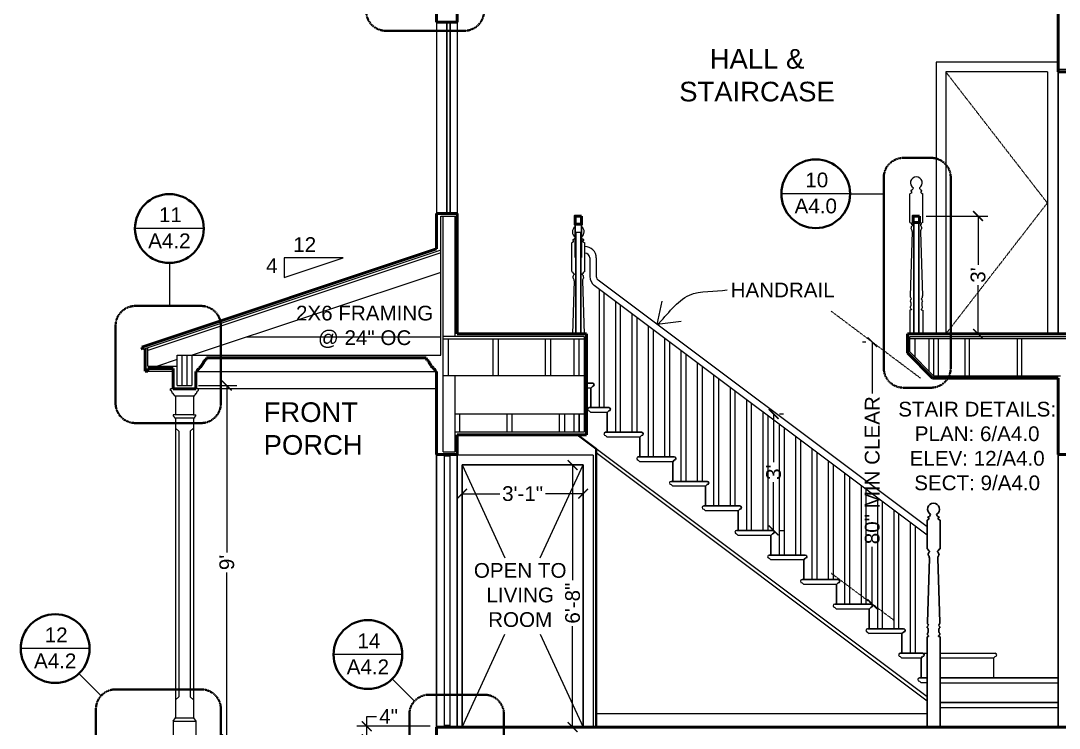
# Model space of a CAD drawing. Header units: inches. Extents: x -4969 to 16721, y 2489 to 24693.
# Drawn here: x 10257.7 to 10574.8, y 4904.8 to 5120.8 of the extents above; entities that cross this region are included whole.
import ezdxf

# ---------------------------------------------------------------- set-up
doc = ezdxf.new("R2010")
doc.units = ezdxf.units.IN
doc.header["$MEASUREMENT"] = 0
doc.linetypes.add('DASHED2', pattern=[0.375, 0.25, -0.125])
doc.layers.get('0').update_dxf_attribs({"lineweight": 5})
for name, color, linetype, lineweight in [('1', 1, 'Continuous', 9), ('2', 6, 'Continuous', 20), ('3', 3, 'Continuous', 30), ('4', 2, 'Continuous', 40), ('5', 4, 'Continuous', 50), ('A-DIMSx', 7, 'Continuous', 9), ('A-LINK', 7, 'Continuous', 40), ('A-TEXTx', 7, 'Continuous', 20)]:
    doc.layers.add(name, color=color, linetype=linetype, lineweight=lineweight)
doc.styles.get("Standard").update_dxf_attribs({"font": 'Arial.ttf'})
doc.dimstyles.get("Standard").update_dxf_attribs({"dimtxt": 3, "dimasz": 2, "dimexe": 0.03125, "dimexo": 0.0625, "dimgap": 0.03125, "dimtad": 0, "dimtoh": 1, "dimdec": 4, "dimlfac": 0.99985, "dimzin": 0, "dimdsep": 46, "dimlunit": 4, "dimtxsty": 'Standard', "dimblk": 'ARCHTICK', "dimblk1": 'ARCHTICK', "dimblk2": 'ARCHTICK', "dimcen": 0.09, "dimclrt": 256, "dimadec": 0, "dimazin": 0, "dimtfac": 1, "dimtdec": 4, "dimtofl": 0, "dimtmove": 0, "dimatfit": 3, "dimfxl": 1, "dimtolj": 1, "dimtzin": 0, "dimarcsym": 0})

# ---------------------------------------------------------------- blocks, each defined once
blk = doc.blocks.new('_ArchTick')
at = {"color": 0, "linetype": 'ByBlock', "lineweight": 0, "const_width": 0.15}
blk.add_lwpolyline([(-0.5, -0.5), (0.5, 0.5)], dxfattribs=at)
blk = doc.blocks.new('*D180')
at = {"layer": 'A-DIMSx', "color": 0, "lineweight": -2, "ltscale": 0.1, "transparency": 16777216}
for p, q in [((10311.96, 5009.43), (10323.64, 5009.43)), ((10320.01, 4901.43), (10323.64, 4901.43))]:
    blk.add_line(p, q, dxfattribs=at)
at = {"layer": 'A-DIMSx', "color": 0, "lineweight": 5, "ltscale": 0.1, "transparency": 16777216}
for p, q in [((10320.64, 5009.43), (10320.64, 4958.5)), ((10320.64, 4901.43), (10320.64, 4952.36))]:
    blk.add_line(p, q, dxfattribs=at)
at = {"layer": 'Defpoints', "color": 0, "ltscale": 0.1, "transparency": 16777216}
for p in [(10309.96, 5009.43), (10320.64, 5009.43), (10318.01, 4901.43)]:
    blk.add_point(p, dxfattribs=at)
at = {"layer": 'A-DIMSx', "color": 0, "lineweight": 5, "ltscale": 0.1, "transparency": 16777216, "xscale": 3, "yscale": 3, "zscale": 3}
for p, rotation in [((10320.64, 5009.43), 90), ((10320.64, 4901.43), 270)]:
    blk.add_blockref('_ArchTick', p, dxfattribs=dict(at, rotation=rotation))
at = {"layer": 'A-DIMSx', "ltscale": 0.1, "transparency": 16777216, "insert": (10320.64, 4955.43), "char_height": 4.5, "attachment_point": 5, "rotation": 90}
blk.add_mtext("\\A1;9'", dxfattribs=at)
blk = doc.blocks.new('*D181')
at = {"layer": 'A-DIMSx', "color": 0, "lineweight": -2, "ltscale": 0.1, "transparency": 16777216}
for p, q in [((10515.78, 5022.67), (10514.75, 5022.67)), ((10515.79, 4942.68), (10514.75, 4942.68))]:
    blk.add_line(p, q, dxfattribs=at)
at = {"layer": 'A-DIMSx', "color": 0, "lineweight": 5, "ltscale": 0.1, "transparency": 16777216}
for p, q in [((10517.75, 5022.67), (10517.75, 5007.02)), ((10517.75, 4942.68), (10517.75, 4960.15))]:
    blk.add_line(p, q, dxfattribs=at)
at = {"layer": 'Defpoints', "color": 0, "ltscale": 0.1, "transparency": 16777216}
for p in [(10517.75, 5022.67), (10517.78, 5022.67), (10517.79, 4942.68)]:
    blk.add_point(p, dxfattribs=at)
at = {"layer": 'A-DIMSx', "color": 0, "lineweight": 5, "ltscale": 0.1, "transparency": 16777216, "xscale": 3, "yscale": 3, "zscale": 3}
for p, rotation in [((10517.75, 5022.67), 90), ((10517.75, 4942.68), 270)]:
    blk.add_blockref('_ArchTick', p, dxfattribs=dict(at, rotation=rotation))
at = {"layer": 'A-DIMSx', "ltscale": 0.1, "transparency": 16777216, "insert": (10517.75, 4983.59), "char_height": 4.5, "attachment_point": 5, "rotation": 90}
blk.add_mtext('\\A1;80" MIN CLEAR', dxfattribs=at)
blk = doc.blocks.new('Newel Post 1')
for p, q in [((572.02, 3270.02), (571.57, 3269.79)), ((571.57, 3262.75), (571.57, 3269.79)), ((572.02, 3270.35), (571.96, 3270.35)), ((572.02, 3270.02), (572.02, 3270.35)), ((574.35, 3270.02), (574.35, 3270.35)), ((574.35, 3270.35), (574.41, 3270.35)), ((574.35, 3270.02), (574.8, 3269.79)), ((574.8, 3262.75), (574.8, 3269.79)), ((571.57, 3262.75), (571.85, 3262.59)), ((572.2, 3262.2), (572.2, 3262)), ((574.17, 3262.2), (574.17, 3262)), ((574.8, 3262.75), (574.52, 3262.59)), ((572.16, 3260.47), (571.65, 3244.58)), ((574.21, 3260.47), (574.72, 3244.58)), ((571.85, 3243.01), (571.85, 3242.22)), ((574.52, 3243.01), (574.52, 3242.22)), ((571.96, 3241.16), (571.57, 3241.08)), ((571.57, 3241.08), (571.57, 3235.25)), ((571.96, 3241.31), (571.96, 3241.16)), ((574.41, 3241.31), (574.41, 3241.16)), ((574.41, 3241.16), (574.8, 3241.08)), ((574.8, 3241.08), (574.8, 3235.25))]:
    blk.add_line(p, q)
for centre, radius, start, end in [((573.19, 3272.51), 1.46, 300.7684, 239.19), ((571.75, 3271.32), 0.687, 287.9525, 354.7278), ((574.62, 3271.32), 0.687, 185.2722, 252.0475), ((571.97, 3270.51), 0.157, 90.171, 270.171), ((574.41, 3270.51), 0.157, 269.829, 89.829), ((572.24, 3262.59), 0.391, 179.3857, 264.5887), ((572.83, 3261.25), 0.986, 129.7978, 181.7467), ((571.01, 3260.42), 1.16, 2.8228, 43.5169), ((574.13, 3262.59), 0.391, 275.4113, 0.6143), ((573.54, 3261.25), 0.986, 358.2533, 50.2022), ((575.36, 3260.42), 1.16, 136.4831, 177.1772), ((572.56, 3244.6), 0.908, 175.2989, 229.2469), ((572.34, 3243.33), 0.693, 123.1827, 180.8676), ((571.44, 3242.98), 0.403, 4.4772, 59.195), ((573.81, 3244.6), 0.908, 310.7531, 4.7011), ((574.03, 3243.33), 0.693, 359.1324, 56.8173), ((574.93, 3242.98), 0.403, 120.805, 175.5228), ((571.38, 3242.29), 0.472, 305.0625, 351.2653), ((572.31, 3241.88), 0.661, 177.5834, 238.3663), ((574.06, 3241.88), 0.661, 301.6337, 2.4166), ((574.99, 3242.29), 0.472, 188.7347, 234.9375)]:
    blk.add_arc(centre, radius, start, end)
blk = doc.blocks.new('*D183')
at = {"layer": 'A-DIMSx', "color": 0, "lineweight": -2, "ltscale": 0.1, "transparency": 16777216}
for p, q in [((10427.87, 4985.18), (10423.23, 4985.18)), ((10430.96, 4905.18), (10423.23, 4905.18))]:
    blk.add_line(p, q, dxfattribs=at)
at = {"layer": 'A-DIMSx', "color": 0, "lineweight": 5, "ltscale": 0.1, "transparency": 16777216}
for p, q in [((10426.23, 4985.18), (10426.23, 4949.99)), ((10426.23, 4905.18), (10426.23, 4936))]:
    blk.add_line(p, q, dxfattribs=at)
at = {"layer": 'Defpoints', "color": 0, "ltscale": 0.1, "transparency": 16777216}
for p in [(10426.23, 4985.18), (10429.87, 4985.18), (10432.96, 4905.18)]:
    blk.add_point(p, dxfattribs=at)
at = {"layer": 'A-DIMSx', "color": 0, "lineweight": 5, "ltscale": 0.1, "transparency": 16777216, "xscale": 3, "yscale": 3, "zscale": 3}
for p, rotation in [((10426.23, 4985.18), 90), ((10426.23, 4905.18), 270)]:
    blk.add_blockref('_ArchTick', p, dxfattribs=dict(at, rotation=rotation))
at = {"layer": 'A-DIMSx', "ltscale": 0.1, "transparency": 16777216, "insert": (10426.23, 4943), "char_height": 4.5, "attachment_point": 5, "rotation": 90}
blk.add_mtext('\\A1;6\'-8"', dxfattribs=at)
blk = doc.blocks.new('CROWN small azek')
at = {"layer": '2', "linetype": 'Continuous'}
for p, q in [((3478.77, 4471.7), (3478.77, 4472.27)), ((3477.23, 4469.99), (3477.47, 4469.99)), ((3477.84, 4470.49), (3477.84, 4470.75))]:
    blk.add_line(p, q, dxfattribs=at)
for points, knots in [([(3477.84, 4470.75), (3477.91, 4470.76), (3477.98, 4470.77), (3478.08, 4470.81), (3478.16, 4470.9), (3478.2, 4471), (3478.24, 4471.11), (3478.28, 4471.22), (3478.31, 4471.33), (3478.36, 4471.43), (3478.4, 4471.54), (3478.47, 4471.62), (3478.55, 4471.67), (3478.65, 4471.7), (3478.71, 4471.7), (3478.77, 4471.7)], [0.0155755, 0.0155755, 0.0155755, 0.0155755, 0.0913028, 0.1674337, 0.240804, 0.3221473, 0.4016041, 0.479934, 0.5587836, 0.63986, 0.7243935, 0.7885425, 0.8553172, 0.923465, 0.9867831, 0.9867831, 0.9867831, 0.9867831]), ([(3477.47, 4469.99), (3477.48, 4470.04), (3477.49, 4470.12), (3477.53, 4470.21), (3477.57, 4470.28), (3477.63, 4470.36), (3477.71, 4470.42), (3477.78, 4470.46), (3477.84, 4470.49)], [0.002479, 0.002479, 0.002479, 0.002479, 0.1892867, 0.3469333, 0.4813355, 0.6000559, 0.7825047, 0.9879342, 0.9879342, 0.9879342, 0.9879342])]:
    blk.add_open_spline(points, degree=3, knots=knots, dxfattribs=at)
blk = doc.blocks.new('Column 01')
at = {"layer": '1', "ltscale": 0.25}
for p, q in [((4502.26, 4335.99), (4493.68, 4335.99)), ((4500.72, 4333.71), (4495.22, 4333.71)), ((4500.72, 4327.99), (4495.22, 4327.99)), ((4500.72, 4326.99), (4495.22, 4326.99)), ((4496.22, 4322.99), (4496.22, 4241.96)), ((4499.72, 4322.99), (4499.72, 4241.96)), ((4496.22, 4241.96), (4495.22, 4240.96)), ((4499.72, 4241.96), (4500.72, 4240.96)), ((4494.47, 4234.46), (4501.47, 4234.46)), ((4495.22, 4235.46), (4500.72, 4235.46))]:
    blk.add_line(p, q, dxfattribs=at)
at = {"layer": '1', "lineweight": 5, "ltscale": 0.25}
for p, q in [((4496.22, 4322.99), (4495.22, 4323.99)), ((4500.72, 4323.99), (4499.72, 4322.99))]:
    blk.add_line(p, q, dxfattribs=at)
at = {"layer": '2'}
for p, q in [((4495.22, 4333.71), (4495.22, 4327.99)), ((4500.72, 4333.71), (4500.72, 4327.99)), ((4495.22, 4326.99), (4495.22, 4235.46)), ((4500.72, 4326.99), (4500.72, 4235.46)), ((4494.47, 4234.46), (4495.22, 4235.46)), ((4494.47, 4234.46), (4494.47, 4228.96)), ((4500.72, 4235.46), (4501.47, 4234.46)), ((4501.47, 4234.46), (4501.47, 4228.96))]:
    blk.add_line(p, q, dxfattribs=at)
at = {"layer": '2', "ltscale": 0.25}
for p, q in [((4495.22, 4327.99), (4494.47, 4327.99)), ((4494.97, 4326.99), (4495.22, 4326.99)), ((4500.72, 4327.99), (4501.47, 4327.99)), ((4500.97, 4326.99), (4500.72, 4326.99))]:
    blk.add_line(p, q, dxfattribs=at)
for centre, start, end in [((4495.08, 4327.98), 179.1702, 233.9599), ((4494.36, 4327), 359.1702, 53.9599), ((4501.58, 4327), 126.0401, 180.8298), ((4500.86, 4327.98), 306.0401, 0.8298)]:
    blk.add_arc(centre, 0.607, start, end, dxfattribs=at)
at = {"layer": '3', "ltscale": 0.25, "xscale": -1}
blk.add_blockref('CROWN small azek', (7972.45, -136.28), dxfattribs=at)
at = {"layer": '3', "ltscale": 0.25}
blk.add_blockref('CROWN small azek', (1023.49, -136.28), dxfattribs=at)
blk = doc.blocks.new('*D248')
at = {"layer": 'A-DIMSx', "color": 0, "lineweight": -2, "ltscale": 0.1, "transparency": 16777216}
for p, q in [((10534.21, 5061.18), (10553.05, 5061.18)), ((10533.96, 5025.18), (10553.05, 5025.18))]:
    blk.add_line(p, q, dxfattribs=at)
at = {"layer": 'A-DIMSx', "color": 0, "lineweight": 5, "ltscale": 0.1, "transparency": 16777216}
for p, q in [((10550.05, 5061.18), (10550.05, 5046.25)), ((10550.05, 5025.18), (10550.05, 5040.12))]:
    blk.add_line(p, q, dxfattribs=at)
at = {"layer": 'Defpoints', "color": 0, "ltscale": 0.1, "transparency": 16777216}
for p in [(10532.21, 5061.18), (10531.96, 5025.18), (10550.05, 5025.18)]:
    blk.add_point(p, dxfattribs=at)
at = {"layer": 'A-DIMSx', "color": 0, "lineweight": 5, "ltscale": 0.1, "transparency": 16777216, "xscale": 3, "yscale": 3, "zscale": 3}
for p, rotation in [((10550.05, 5061.18), 90), ((10550.05, 5025.18), 270)]:
    blk.add_blockref('_ArchTick', p, dxfattribs=dict(at, rotation=rotation))
at = {"layer": 'A-DIMSx', "ltscale": 0.1, "transparency": 16777216, "insert": (10550.05, 5043.18), "char_height": 4.5, "attachment_point": 5, "rotation": 90}
blk.add_mtext("\\A1;3'", dxfattribs=at)
blk = doc.blocks.new('*D251')
at = {"layer": 'A-DIMSx', "color": 0, "lineweight": 5, "ltscale": 0.1, "transparency": 16777216}
for p, q in [((10487.62, 5000.75), (10487.62, 4986.04)), ((10487.62, 4965.18), (10487.62, 4979.9))]:
    blk.add_line(p, q, dxfattribs=at)
at = {"layer": 'A-DIMSx', "color": 0, "lineweight": -2, "ltscale": 0.1, "transparency": 16777216}
for p, q in [((10489.42, 5000.75), (10490.62, 5000.75)), ((10489.29, 4965.18), (10490.62, 4965.18))]:
    blk.add_line(p, q, dxfattribs=at)
at = {"layer": 'Defpoints', "color": 0, "ltscale": 0.1, "transparency": 16777216}
for p in [(10487.42, 5000.75), (10487.62, 5000.75), (10487.29, 4965.18)]:
    blk.add_point(p, dxfattribs=at)
at = {"layer": 'A-DIMSx', "color": 0, "lineweight": 5, "ltscale": 0.1, "transparency": 16777216, "xscale": 3, "yscale": 3, "zscale": 3}
for p, rotation in [((10487.62, 5000.75), 90), ((10487.62, 4965.18), 270)]:
    blk.add_blockref('_ArchTick', p, dxfattribs=dict(at, rotation=rotation))
at = {"layer": 'A-DIMSx', "ltscale": 0.1, "transparency": 16777216, "insert": (10487.62, 4982.97), "char_height": 4.5, "attachment_point": 5, "rotation": 90}
blk.add_mtext("\\A1;3'", dxfattribs=at)
blk = doc.blocks.new('*D252')
at = {"layer": 'A-DIMSx', "color": 0, "lineweight": 5, "ltscale": 0.1, "transparency": 16777216}
for p, q in [((10363.38, 4905.43), (10363.38, 4908.43)), ((10363.38, 4908.43), (10366.38, 4908.43)), ((10363.38, 4901.43), (10363.38, 4905.43))]:
    blk.add_line(p, q, dxfattribs=at)
at = {"layer": 'A-DIMSx', "color": 0, "lineweight": -2, "ltscale": 0.1, "transparency": 16777216}
for p, q in [((10382.71, 4905.43), (10360.38, 4905.43)), ((10382.46, 4901.43), (10360.38, 4901.43))]:
    blk.add_line(p, q, dxfattribs=at)
at = {"layer": 'Defpoints', "color": 0, "ltscale": 0.1, "transparency": 16777216}
for p in [(10384.71, 4905.43), (10363.38, 4901.43), (10384.46, 4901.43)]:
    blk.add_point(p, dxfattribs=at)
at = {"layer": 'A-DIMSx', "color": 0, "lineweight": 5, "ltscale": 0.1, "transparency": 16777216, "xscale": 3, "yscale": 3, "zscale": 3}
for p, rotation in [((10363.38, 4905.43), 90), ((10363.38, 4901.43), 270)]:
    blk.add_blockref('_ArchTick', p, dxfattribs=dict(at, rotation=rotation))
at = {"layer": 'A-DIMSx', "ltscale": 0.1, "transparency": 16777216, "insert": (10370.06, 4908.43), "char_height": 4.5, "attachment_point": 5}
blk.add_mtext('\\A1;4"', dxfattribs=at)
blk = doc.blocks.new('*D353')
at = {"layer": 'A-DIMSx', "color": 0, "lineweight": -2, "ltscale": 0.1, "transparency": 16777216}
for p, q in [((10392.46, 4983.18), (10392.46, 4973.42)), ((10429.46, 4983.18), (10429.46, 4973.42))]:
    blk.add_line(p, q, dxfattribs=at)
at = {"layer": 'A-DIMSx', "color": 0, "lineweight": 5, "ltscale": 0.1, "transparency": 16777216}
for p, q in [((10392.46, 4976.42), (10403.98, 4976.42)), ((10429.46, 4976.42), (10417.94, 4976.42))]:
    blk.add_line(p, q, dxfattribs=at)
at = {"layer": 'Defpoints', "color": 0, "ltscale": 0.1, "transparency": 16777216}
for p in [(10392.46, 4985.18), (10429.46, 4985.18), (10429.46, 4976.42)]:
    blk.add_point(p, dxfattribs=at)
at = {"layer": 'A-DIMSx', "color": 0, "lineweight": 5, "ltscale": 0.1, "transparency": 16777216, "xscale": 3, "yscale": 3, "zscale": 3, "rotation": 180}
blk.add_blockref('_ArchTick', (10392.46, 4976.42), dxfattribs=at)
at = {"layer": 'A-DIMSx', "color": 0, "lineweight": 5, "ltscale": 0.1, "transparency": 16777216, "xscale": 3, "yscale": 3, "zscale": 3}
blk.add_blockref('_ArchTick', (10429.46, 4976.42), dxfattribs=at)
at = {"layer": 'A-DIMSx', "ltscale": 0.1, "transparency": 16777216, "insert": (10410.96, 4976.42), "char_height": 4.5, "attachment_point": 5}
blk.add_mtext('\\A1;3\'-1"', dxfattribs=at)
blk = doc.blocks.new('Detail Callout')
at = {"layer": '2', "color": 152, "ltscale": 0.1}
blk.add_line((240.24, 5822.29), (219.24, 5822.29), dxfattribs=at)
at = {"layer": 'A-LINK', "color": 152, "ltscale": 0.1}
blk.add_circle((229.74, 5822.29), 10.5, dxfattribs=at)

msp = doc.modelspace()

# ---------------------------------------------------------------- linework, layer by layer
at = {"layer": '1'}
for p, q in [((10574.2133161, 5108.1843083), (10537.2133161, 5108.1843083)), ((10537.2133161, 5108.1843083), (10537.2133161, 5025.1843083)), ((10579.4633161, 5105.9343083), (10574.4633161, 5105.9343083)), ((10529.7753986, 5068.2735818), (10529.2139732, 5067.9855925)), ((10529.2139732, 5059.2642703), (10529.2139732, 5067.9855925)), ((10529.7753986, 5068.6839767), (10529.701778, 5068.6839767)), ((10529.7753986, 5068.2735818), (10529.7753986, 5068.6839767)), ((10532.6525479, 5068.2735818), (10532.6525479, 5068.6839767)), ((10532.6525479, 5068.6839767), (10532.7261684, 5068.6839767)), ((10532.6525479, 5068.2735818), (10533.2139732, 5067.9855925)), ((10533.2139732, 5059.2642703), (10533.2139732, 5067.9855925)), ((10385.9633337, 5061.1843083), (10390.2133337, 5061.1843083)), ((10385.9633337, 5018.6843083), (10385.9633337, 5061.1843083)), ((10386.7133337, 4989.1843083), (10386.7133337, 5061.1843083)), ((10390.2133337, 5061.1843083), (10390.2133337, 5024.4343083)), ((10529.2139732, 5059.2642703), (10529.5554366, 5059.0691483)), ((10529.994461, 5058.5813434), (10529.994461, 5058.337441)), ((10529.9484363, 5056.4435597), (10529.3115342, 5036.7520751)), ((10532.4795101, 5056.4435597), (10533.1164123, 5036.7520751)), ((10385.9633337, 5050.7722568), (10294.9505027, 5020.4348981)), ((10385.9633337, 5049.981688), (10296.4633328, 5020.1486018)), ((10385.9633337, 5043.9774511), (10310.0839054, 5018.6843083)), ((10529.5554366, 5034.8008556), (10529.5554366, 5033.8252459)), ((10532.8725098, 5034.8008556), (10532.8725098, 5033.8252459)), ((10529.7017781, 5032.5081727), (10529.2139732, 5032.4106117)), ((10529.2139732, 5032.4106117), (10529.2139732, 5025.1843083)), ((10529.7017781, 5032.7032946), (10529.7017781, 5032.5081727)), ((10532.7261684, 5032.7032946), (10532.7261684, 5032.5081727)), ((10532.7261684, 5032.5081727), (10533.2139732, 5032.4106117)), ((10533.2139732, 5032.4106117), (10533.2139732, 5025.1843083)), ((10385.9633337, 5024.1843083), (10326.5839054, 5024.1843083)), ((10429.7133337, 5024.4343083), (10386.7133337, 5024.4343083)), ((10386.7133337, 5023.6843083), (10429.7133337, 5023.6843083)), ((10388.2133337, 5023.6843083), (10388.2133337, 5012.4343083)), ((10401.9633337, 5012.4343083), (10401.9633337, 5023.6843083)), ((10403.4633337, 5023.6843083), (10403.4633337, 5012.4343083)), ((10417.9633337, 5012.4343083), (10417.9633337, 5023.6843083)), ((10419.4633337, 5023.6843083), (10419.4633337, 5012.4343083)), ((10426.7133337, 5012.4343083), (10426.7133337, 5023.6843083)), ((10428.2133337, 5012.4343083), (10428.2133337, 5023.6843083)), ((10529.2139732, 5024.4343083), (10863.2133161, 5024.4343083)), ((10529.2139732, 5019.7004174), (10529.2139732, 5024.4343083)), ((10863.2133331, 5023.6843083), (10529.2139732, 5023.6843083)), ((10530.7139732, 5023.6843083), (10530.7139732, 5018.2004174)), ((10534.9800823, 5023.6843083), (10534.9800823, 5013.9343083)), ((10536.4800823, 5023.6843083), (10536.4800823, 5012.4343083)), ((10537.9800823, 5012.4343083), (10537.9800823, 5023.6843083)), ((10545.9633161, 5023.6843083), (10545.9633161, 5012.4343083)), ((10547.4633161, 5012.4343083), (10547.4633161, 5023.6843083)), ((10561.9633161, 5023.6843083), (10561.9633161, 5012.4343083)), ((10563.4633161, 5012.4343083), (10563.4633161, 5023.6843083)), ((10296.4633336, 5015.350975), (10296.4633328, 5020.9391706)), ((10305.4633337, 5017.350975), (10299.4633337, 5015.350975)), ((10305.4633337, 5009.4343083), (10305.4633337, 5018.6843083)), ((10305.4633337, 5018.6843083), (10385.9633337, 5018.6843083)), ((10306.9633337, 5009.4343083), (10306.9633337, 5018.6843083)), ((10308.4633337, 5018.6843083), (10308.4633337, 5009.4343083)), ((10309.9633337, 5018.6843083), (10309.9633337, 5009.4343083)), ((10536.4800823, 5012.4343083), (10529.2139732, 5019.7004174)), ((10296.4633336, 5015.350975), (10305.4633337, 5015.350975)), ((10296.4633328, 5013.850975), (10304.2133343, 5013.850975)), ((10429.7133337, 5012.4343083), (10386.7133337, 5012.4343083)), ((10390.2133337, 5012.4343083), (10390.2133337, 4989.1843083)), ((10536.4800823, 5012.4343083), (10575.2133161, 5012.4343083)), ((10305.4633337, 5009.4343083), (10309.9633337, 5009.4343083)), ((10384.7133337, 5008.4652974), (10312.0035434, 5008.4652974)), ((10431.7939029, 5008.6843083), (10430.4633337, 5008.6843083)), ((10431.2939029, 5001.6843083), (10431.7939029, 5001.1843083)), ((10429.7133337, 5000.6843083), (10390.2133337, 5000.6843083)), ((10391.7133337, 5000.6843083), (10391.7133337, 4995.1843083)), ((10406.2133337, 4995.1843083), (10406.2133337, 5000.6843083)), ((10407.7133337, 5000.6843083), (10407.7133337, 4995.1843083)), ((10422.2133337, 4995.1843083), (10422.2133337, 5000.6843083)), ((10423.7133337, 5000.6843083), (10423.7133337, 4995.1843083)), ((10426.7133337, 4995.1843083), (10426.7133337, 5000.6843083)), ((10428.2133337, 4995.1843083), (10428.2133337, 5000.6843083)), ((10428.2133337, 5000.6843083), (10428.2133337, 4995.1843083)), ((10436.7939029, 5001.1843083), (10431.7939029, 5001.1843083)), ((10429.7133337, 4995.1843083), (10390.2133337, 4995.1843083)), ((10436.2939029, 4994.1843083), (10436.7939029, 4993.6843083)), ((10446.7939029, 4993.6843083), (10436.7939029, 4993.6843083)), ((10386.7133337, 4989.1843083), (10390.2133337, 4989.1843083)), ((10534.4633337, 4914.3697352), (10433.4633337, 4990.1197352)), ((10534.4633337, 4913.1197352), (10433.4633337, 4988.8697352)), ((10387.0883337, 4905.6843083), (10387.0883337, 4987.9343083)), ((10387.0883337, 4987.9343083), (10388.8383337, 4987.9343083)), ((10388.8383337, 4905.6843083), (10388.8383337, 4987.9343083)), ((10432.4633337, 4988.1843083), (10390.9633337, 4988.1843083)), ((10432.4633337, 4988.1843083), (10432.4633337, 4905.1843083)), ((10446.2939029, 4986.6843083), (10446.7939029, 4986.1843083)), ((10456.7939029, 4986.1843083), (10446.7939029, 4986.1843083)), ((10456.2939029, 4979.1843083), (10456.7939029, 4978.6843083)), ((10466.7939029, 4978.6843083), (10456.7939029, 4978.6843083)), ((10466.2939029, 4971.6843083), (10466.7939029, 4971.1843083)), ((10476.7939029, 4971.1843083), (10466.7939029, 4971.1843083)), ((10476.2939029, 4964.1843083), (10476.7939029, 4963.6843083)), ((10486.7939029, 4963.6843083), (10476.7939029, 4963.6843083)), ((10486.2939029, 4956.6843083), (10486.7939029, 4956.1843083)), ((10496.7939029, 4956.1843083), (10486.7939029, 4956.1843083)), ((10496.2939029, 4949.1843083), (10496.7939029, 4948.6843083)), ((10506.7939029, 4948.6843083), (10496.7939029, 4948.6843083)), ((10506.2939029, 4941.6843083), (10506.7939029, 4941.1843083)), ((10516.7939029, 4941.1843083), (10506.7939029, 4941.1843083)), ((10516.2939029, 4934.1843083), (10516.7939029, 4933.6843083)), ((10526.7939029, 4933.6843083), (10516.7939029, 4933.6843083)), ((10526.2939029, 4926.6843083), (10526.7939029, 4926.1843083)), ((10532.6327469, 4926.1843083), (10526.7939029, 4926.1843083)), ((10532.1327469, 4919.1843083), (10532.6327469, 4918.6843083)), ((10534.4633337, 4918.6843083), (10532.6327469, 4918.6843083)), ((10538.4633337, 4911.1843083), (10574.4633337, 4911.1843083)), ((10534.4633337, 4909.1843083), (10433.4633337, 4909.1843083)), ((10388.8383337, 4905.6843083), (10387.0883337, 4905.6843083))]:
    msp.add_line(p, q, dxfattribs=at)
at = {"layer": '1', "linetype": 'DASHED2', "ltscale": 0.25}
for p, q in [((10571.2133161, 5065.1843083), (10540.2133161, 5105.1843083)), ((10540.2133161, 5025.1843083), (10571.2133161, 5065.1843083))]:
    msp.add_line(p, q, dxfattribs=at)
at = {"layer": '1', "ltscale": 0.25}
for p, q in [((10429.7133337, 5024.4343083), (10429.7133337, 4995.1843083)), ((10311.5848528, 5013.7632422), (10384.3418158, 5013.7632422)), ((10392.4633337, 4985.1843083), (10405.5776148, 4956.8291059)), ((10416.3490526, 4956.8291059), (10429.4633337, 4985.1843083)), ((10392.4633337, 4905.1843083), (10405.5776148, 4933.5395107)), ((10416.3490526, 4933.5395107), (10429.4633337, 4905.1843083)), ((10554.7584244, 4926.1843083), (10538.4633337, 4926.1843083)), ((10538.4633337, 4918.6843083), (10574.4633337, 4918.6843083))]:
    msp.add_line(p, q, dxfattribs=at)
at = {"layer": '1'}
for centre, radius, start, end in [((10531.2133775, 5071.3610838), 1.8106979, 300.809950862, 239.231638522), ((10529.7023602, 5068.8790987), 0.1951228, 90.170951926, 270.170951926), ((10529.4393544, 5069.8841595), 0.8513913, 287.952544525, 354.727838967), ((10532.9885921, 5069.8841595), 0.8513913, 185.272161033, 252.047455475), ((10532.7255862, 5068.8790987), 0.1951228, 269.829048075, 89.829048074), ((10530.7762302, 5057.3990595), 1.2213611, 129.797808599, 181.746699462), ((10530.0401769, 5059.0639511), 0.4847681, 179.385717505, 264.588707448), ((10532.3877696, 5059.0639511), 0.4847681, 275.411292552, 0.614282495), ((10531.6517162, 5057.3990595), 1.2213611, 358.253300538, 50.202191401), ((10528.5138569, 5056.372825), 1.4363222, 2.82279233, 43.516897305), ((10533.9140895, 5056.372825), 1.4363222, 136.483102695, 177.17720767), ((10530.4359389, 5036.7747505), 1.1246334, 175.298947408, 229.246943826), ((10531.9920075, 5036.7747505), 1.1246334, 310.753056174, 4.701052592), ((10530.1312524, 5033.4004752), 0.8188461, 177.58339908, 238.366270888), ((10530.1717744, 5035.2041032), 0.8587383, 123.182680969, 180.867647916), ((10528.9768599, 5033.9141392), 0.5853658, 305.062475353, 351.26530315), ((10529.0571951, 5034.7618424), 0.4997666, 4.477226703, 59.194991262), ((10532.2561721, 5035.2041032), 0.8587383, 359.132352084, 56.817319031), ((10532.2966941, 5033.4004752), 0.8188461, 301.633729112, 2.41660092), ((10533.3707513, 5034.7618424), 0.4997666, 120.805008738, 175.522773297), ((10533.4510866, 5033.9141392), 0.5853658, 188.73469685, 234.937524647), ((10431.2939029, 5002.1843083), 0.5, 90, 270), ((10436.2939029, 4994.6843083), 0.5, 90, 270), ((10446.2939029, 4987.1843083), 0.5, 90, 270), ((10456.2939029, 4979.6843083), 0.5, 90, 270), ((10466.2939029, 4972.1843083), 0.5, 90, 270), ((10476.2939029, 4964.6843083), 0.5, 90, 270), ((10486.2939029, 4957.1843083), 0.5, 90, 270), ((10496.2939029, 4949.6843083), 0.5, 90, 270), ((10506.2939029, 4942.1843083), 0.5, 90, 270), ((10516.2939029, 4934.6843083), 0.5, 90, 270), ((10526.2939029, 4927.1843083), 0.5, 90, 270), ((10532.1327469, 4919.6843083), 0.5, 90, 270)]:
    msp.add_arc(centre, radius, start, end, dxfattribs=at)
at = {"layer": '2'}
for p, q in [((10384.7133337, 5120.4343083), (10384.7133337, 5061.9343083)), ((10390.9633337, 5120.4343083), (10390.9633337, 5061.9343083)), ((10571.2133161, 5105.1843083), (10540.2133161, 5105.1843083)), ((10540.2133161, 5105.1843083), (10540.2133161, 5025.1843083)), ((10571.2133161, 5105.1843083), (10571.2133161, 5025.1843083)), ((10532.4334854, 5058.5813434), (10532.4334854, 5058.337441)), ((10533.2139732, 5059.2642703), (10532.8725098, 5059.0691483)), ((10428.7133337, 5056.1343083), (10427.2133337, 5056.1343083)), ((10426.524759, 5053.2735818), (10425.9633337, 5052.9855925)), ((10425.9633337, 5044.2642703), (10425.9633337, 5052.9855925)), ((10426.524759, 5053.6839767), (10426.4511385, 5053.6839767)), ((10426.524759, 5053.2735818), (10426.524759, 5053.6839767)), ((10429.4019083, 5053.2735818), (10429.4019083, 5053.6839767)), ((10429.4019083, 5053.6839767), (10429.4755289, 5053.6839767)), ((10429.4019083, 5053.2735818), (10429.9633337, 5052.9855925)), ((10429.9633337, 5044.2642703), (10429.9633337, 5052.9855925)), ((10426.9633337, 5048.501647), (10427.2133337, 5048.501647)), ((10428.7133337, 5048.501647), (10428.9633337, 5048.501647)), ((10425.9633337, 5044.2642703), (10426.3047971, 5044.0691483)), ((10429.9633337, 5044.2642703), (10429.6218703, 5044.0691483)), ((10426.6977968, 5041.4435597), (10426.1719069, 5025.1843083)), ((10429.2288705, 5041.4435597), (10429.7547604, 5025.1843083)), ((10534.4633337, 4963.7651084), (10432.7953767, 5040.0160761)), ((10534.4633337, 4966.2651084), (10434.0190675, 5041.598308)), ((10533.1327469, 4927.6843083), (10534.4633337, 4927.6843083))]:
    msp.add_line(p, q, dxfattribs=at)
at = {"layer": '2', "color": 152, "ltscale": 0.1}
for p, q in [((10510.9835425, 5067.9872158), (10521.2496942, 5067.9872158)), ((10303.0845391, 5046.8780598), (10303.0845391, 5033.7319627)), ((10282.2222784, 4914.7059629), (10275.4238513, 4921.50439)), ((10377.9325663, 4913.0845159), (10371.1341392, 4919.882943))]:
    msp.add_line(p, q, dxfattribs=at)
at = {"layer": '2', "ltscale": 0.25}
for p, q in [((10431.4633337, 5048.3810873), (10431.4633337, 5042.7637956)), ((10433.4633337, 5048.3810873), (10433.4633337, 5042.7637956)), ((10434.4044004, 5002.6843083), (10434.4044004, 5038.8093083)), ((10435.9044004, 5002.6843083), (10435.9044004, 5037.6843083)), ((10439.4044004, 4995.1843083), (10439.4044004, 5035.0593083)), ((10440.9044004, 4995.1843083), (10440.9044004, 5033.9343083)), ((10444.4044004, 4995.1843083), (10444.4044004, 5031.3093083)), ((10445.9044004, 4995.1843083), (10445.9044004, 5030.1843083)), ((10449.4044004, 4987.6843083), (10449.4044004, 5027.5593083)), ((10450.9044004, 4987.6843083), (10450.9044004, 5026.4343083)), ((10454.4044004, 4987.6843083), (10454.4044004, 5023.8093083)), ((10455.9044004, 4987.6843083), (10455.9044004, 5022.6843083)), ((10459.4044004, 4980.1843083), (10459.4044004, 5020.0593083)), ((10460.9044004, 4980.1843083), (10460.9044004, 5018.9343083)), ((10464.4044004, 4980.1843083), (10464.4044004, 5016.3093083)), ((10465.9044004, 4980.1843083), (10465.9044004, 5015.1843083)), ((10469.4044004, 4972.6843083), (10469.4044004, 5012.5593083)), ((10470.9044004, 4972.6843083), (10470.9044004, 5011.4343083)), ((10474.4044004, 4972.6843083), (10474.4044004, 5008.8093083)), ((10475.9044004, 4972.6843083), (10475.9044004, 5007.6843083)), ((10479.4044004, 4965.1843083), (10479.4044004, 5005.0593083)), ((10480.9044004, 4965.1843083), (10480.9044004, 5003.9343083)), ((10484.4044004, 4965.1843083), (10484.4044004, 5001.3093083)), ((10485.9044004, 4965.1843083), (10485.9044004, 5000.1843083)), ((10489.4044004, 4957.6843083), (10489.4044004, 4997.5593083)), ((10490.9044004, 4957.6843083), (10490.9044004, 4996.4343083)), ((10494.4044004, 4957.6843083), (10494.4044004, 4993.8093083)), ((10495.9044004, 4957.6843083), (10495.9044004, 4992.6843083)), ((10499.4044004, 4950.1843083), (10499.4044004, 4990.0593083)), ((10500.9044004, 4950.1843083), (10500.9044004, 4988.9343083)), ((10504.4044004, 4950.1843083), (10504.4044004, 4986.3093083)), ((10505.9044004, 4950.1843083), (10505.9044004, 4985.1843083)), ((10509.4044004, 4942.6843083), (10509.4044004, 4982.5593083)), ((10510.9044004, 4942.6843083), (10510.9044004, 4981.4343083)), ((10514.4044004, 4942.6843083), (10514.4044004, 4978.8093083)), ((10515.9044004, 4942.6843083), (10515.9044004, 4977.6843083)), ((10519.4044004, 4935.1843083), (10519.4044004, 4975.0593083)), ((10520.9044004, 4935.1843083), (10520.9044004, 4973.9343083)), ((10524.4044004, 4935.1843083), (10524.4044004, 4971.3093083)), ((10525.9044004, 4935.1843083), (10525.9044004, 4970.1843083)), ((10529.4044004, 4927.6843083), (10529.4044004, 4967.5593083)), ((10530.9044004, 4927.6843083), (10530.9044004, 4966.4343083)), ((10538.4633337, 4927.6843083), (10555.2584244, 4927.6843083)), ((10555.2584244, 4926.6843083), (10554.7584244, 4926.1843083)), ((10554.7584244, 4926.1843083), (10554.7584244, 4920.1843083))]:
    msp.add_line(p, q, dxfattribs=at)
at = {"layer": '2'}
for centre, radius, start, end in [((10427.9627379, 5056.3610838), 1.8106979, 123.500497935, 239.231638522), ((10427.9627379, 5056.3610838), 1.8106979, 300.809950862, 56.454279206), ((10426.4517207, 5053.8790987), 0.1951228, 90.170951925, 270.170951926), ((10426.1887148, 5054.8841595), 0.8513913, 287.952544525, 354.727838967), ((10429.7379525, 5054.8841595), 0.8513913, 185.272161033, 252.047455475), ((10429.4749467, 5053.8790987), 0.1951228, 269.829048074, 89.829048074), ((10427.5255907, 5042.3990595), 1.2213611, 129.797808599, 181.746699462), ((10426.7895373, 5044.0639511), 0.4847681, 179.385717505, 264.588707448), ((10429.13713, 5044.0639511), 0.4847681, 275.411292552, 0.614282495), ((10428.4010767, 5042.3990595), 1.2213611, 358.253300538, 50.202191401), ((10425.2632174, 5041.372825), 1.4363222, 2.82279233, 43.516897305), ((10430.66345, 5041.372825), 1.4363222, 136.483102695, 177.17720767)]:
    msp.add_arc(centre, radius, start, end, dxfattribs=at)
at = {"layer": '2', "ltscale": 0.25}
for centre, radius, start, end in [((10429.9633337, 5048.3810873), 3.5, 0, 90), ((10429.9633337, 5048.3810873), 1.5, 0, 90), ((10434.9633337, 5042.7637956), 3.5, 180, 234.533724448), ((10434.9633337, 5042.7637956), 1.5, 180, 235.274242014), ((10555.2584244, 4927.1843083), 0.5, 270, 90)]:
    msp.add_arc(centre, radius, start, end, dxfattribs=at)
at = {"layer": '3'}
for p, q in [((10387.8383337, 5061.9343083), (10387.8383337, 5120.4343083)), ((10388.8383337, 5061.9343083), (10388.8383337, 5120.4343083)), ((10530.4633161, 5025.1843083), (10530.4633161, 5059.1843083)), ((10531.9633161, 5025.1843083), (10531.9633161, 5059.1843083)), ((10427.2133337, 5056.1343083), (10427.2133337, 5025.1843083)), ((10428.7133337, 5056.1343083), (10428.7133337, 5025.1843083)), ((10426.7438215, 5043.5813434), (10426.7438215, 5043.337441)), ((10429.1828459, 5043.5813434), (10429.1828459, 5043.337441)), ((10432.2939029, 5009.1843083), (10431.7939029, 5008.6843083)), ((10437.2939029, 5001.6843083), (10436.7939029, 5001.1843083)), ((10436.7939029, 5001.1843083), (10436.7939029, 4995.1843083)), ((10447.2939029, 4995.1843083), (10436.2939029, 4995.1843083)), ((10447.2939029, 4994.1843083), (10446.7939029, 4993.6843083)), ((10446.7939029, 4993.6843083), (10446.7939029, 4987.6843083)), ((10384.7133337, 4988.4343083), (10384.7133337, 4905.1843083)), ((10390.9633337, 4988.4343083), (10390.9633337, 4905.1843083)), ((10457.2939029, 4987.6843083), (10446.2939029, 4987.6843083)), ((10457.2939029, 4986.6843083), (10456.7939029, 4986.1843083)), ((10456.7939029, 4986.1843083), (10456.7939029, 4980.1843083)), ((10574.4633337, 4905.1843083), (10574.4633337, 4988.4343083)), ((10429.4633337, 4985.1843083), (10392.4633337, 4985.1843083)), ((10392.4633337, 4985.1843083), (10392.4633337, 4905.1843083)), ((10429.4633337, 4985.1843083), (10429.4633337, 4905.1843083)), ((10467.2939029, 4980.1843083), (10456.2939029, 4980.1843083)), ((10467.2939029, 4979.1843083), (10466.7939029, 4978.6843083)), ((10466.7939029, 4978.6843083), (10466.7939029, 4972.6843083)), ((10477.2939029, 4972.6843083), (10466.2939029, 4972.6843083)), ((10477.2939029, 4971.6843083), (10476.7939029, 4971.1843083)), ((10476.7939029, 4971.1843083), (10476.7939029, 4965.1843083)), ((10487.2939029, 4965.1843083), (10476.2939029, 4965.1843083)), ((10487.2939029, 4964.1843083), (10486.7939029, 4963.6843083)), ((10486.7939029, 4963.6843083), (10486.7939029, 4957.6843083)), ((10497.2939029, 4957.6843083), (10486.2939029, 4957.6843083)), ((10497.2939029, 4956.6843083), (10496.7939029, 4956.1843083)), ((10496.7939029, 4956.1843083), (10496.7939029, 4950.1843083)), ((10507.2939029, 4950.1843083), (10496.2939029, 4950.1843083)), ((10507.2939029, 4949.1843083), (10506.7939029, 4948.6843083)), ((10506.7939029, 4948.6843083), (10506.7939029, 4942.6843083)), ((10517.2939029, 4942.6843083), (10506.2939029, 4942.6843083)), ((10517.2939029, 4941.6843083), (10516.7939029, 4941.1843083)), ((10516.7939029, 4941.1843083), (10516.7939029, 4935.1843083)), ((10527.2939029, 4935.1843083), (10516.2939029, 4935.1843083)), ((10527.2939029, 4934.1843083), (10526.7939029, 4933.6843083)), ((10526.7939029, 4933.6843083), (10526.7939029, 4927.6843083)), ((10533.1327469, 4927.6843083), (10526.2939029, 4927.6843083)), ((10533.1327469, 4926.6843083), (10532.6327469, 4926.1843083)), ((10532.6327469, 4926.1843083), (10532.6327469, 4920.1843083)), ((10534.4633337, 4920.1843083), (10532.1327469, 4920.1843083))]:
    msp.add_line(p, q, dxfattribs=at)
at = {"layer": '3', "ltscale": 0.25}
for p, q in [((10574.4633161, 5025.1843083), (10574.4633161, 5105.1843083)), ((10426.9633337, 5058.6843083), (10426.9633337, 5048.501647)), ((10428.9633337, 5058.6843083), (10428.9633337, 5048.501647)), ((10431.7939029, 5010.1843083), (10430.4633337, 5010.1843083)), ((10432.2939029, 5010.1843083), (10430.4633337, 5010.1843083)), ((10431.7939029, 5002.6843083), (10431.7939029, 5008.6843083)), ((10437.2939029, 5002.6843083), (10431.2939029, 5002.6843083)), ((10534.4633337, 4925.5025813), (10534.4633337, 4905.1843083)), ((10538.4633337, 4925.5025813), (10538.4633337, 4905.1843083)), ((10538.4633337, 4920.1843083), (10574.4633337, 4920.1843083)), ((10538.4633337, 4912.6843083), (10574.4633337, 4912.6843083))]:
    msp.add_line(p, q, dxfattribs=at)
at = {"layer": '3'}
for centre in [(10432.2939029, 5009.6843083), (10432.2939029, 5009.6843083), (10437.2939029, 5002.1843083), (10437.2939029, 5002.1843083), (10447.2939029, 4994.6843083), (10457.2939029, 4987.1843083), (10467.2939029, 4979.6843083), (10477.2939029, 4972.1843083), (10487.2939029, 4964.6843083), (10497.2939029, 4957.1843083), (10507.2939029, 4949.6843083), (10517.2939029, 4942.1843083), (10527.2939029, 4934.6843083), (10533.1327469, 4927.1843083)]:
    msp.add_arc(centre, 0.5, 270, 90, dxfattribs=at)
at = {"layer": '4'}
for p, q in [((10433.4633337, 4990.1197352), (10427.7105695, 4994.4343083)), ((10433.4633337, 4905.1843083), (10433.4633337, 4990.1197352))]:
    msp.add_line(p, q, dxfattribs=at)
at = {"layer": '5'}
for p, q in [((10384.7133337, 5138.3127468), (10384.7133337, 5120.4343083)), ((10390.9633337, 5127.5132422), (10390.9633337, 5120.4343083)), ((10574.4633161, 5127.5132422), (10574.4633161, 5105.1843083)), ((10384.7133337, 5120.4343083), (10390.9633337, 5120.4343083)), ((10579.4633161, 5105.1843083), (10574.4633161, 5105.1843083)), ((10384.7133337, 5061.9343083), (10390.9633337, 5061.9343083)), ((10384.7133337, 5061.9343083), (10384.7133337, 5051.1461623)), ((10390.9633337, 5061.9343083), (10390.9633337, 5025.1843083)), ((10384.7133337, 5051.1461623), (10294.7133337, 5021.1464112)), ((10430.4633337, 5025.1843083), (10390.9633337, 5025.1843083)), ((10430.4633337, 5025.1843083), (10430.4633337, 4994.4343083)), ((10528.4639732, 5025.1843083), (10528.4639732, 5019.3897572)), ((10863.2133161, 5025.1843083), (10528.4639732, 5025.1843083)), ((10860.2133836, 5025.1843083), (10574.4633161, 5025.1843083)), ((10294.7133337, 5021.1464112), (10294.9505027, 5020.4348981)), ((10295.7133337, 5014.350975), (10295.7133337, 5020.689173)), ((10381.5251201, 5017.9343083), (10314.4015485, 5017.9343083)), ((10536.1694221, 5011.6843083), (10528.4639732, 5019.3897572)), ((10295.7133337, 5014.350975), (10295.7133328, 5013.850975)), ((10296.4633328, 5013.850975), (10296.4633337, 5014.600975)), ((10296.4633337, 5014.600975), (10304.2133342, 5014.600975)), ((10304.2133344, 5008.4652974), (10304.2133342, 5014.600975)), ((10295.7133328, 5013.850975), (10296.4633328, 5013.850975)), ((10311.213335, 5013.7632422), (10311.213334, 5008.4652974)), ((10384.7133337, 5013.7632422), (10384.7133337, 4988.4343083)), ((10574.4633161, 5011.6843083), (10536.1694221, 5011.6843083)), ((10574.4633161, 5011.6843083), (10574.4633161, 4988.4343083)), ((10304.9633347, 5008.4652974), (10304.2133344, 5008.4652974)), ((10310.4633345, 5008.4652974), (10304.963336, 5008.4652973)), ((10311.213334, 5008.4652974), (10310.4633345, 5008.4652974)), ((10390.9633337, 4994.4343083), (10390.9633337, 4988.4343083)), ((10430.4633337, 4994.4343083), (10390.9633337, 4994.4343083)), ((10384.7133337, 4988.4343083), (10390.9633337, 4988.4343083)), ((10579.4633161, 4988.4343083), (10574.4633161, 4988.4343083)), ((10580.7133161, 4905.1843083), (10384.7133337, 4905.1843083)), ((10384.7133337, 4905.1843083), (10384.7133337, 4890.4343083))]:
    msp.add_line(p, q, dxfattribs=at)
at = {"layer": '5', "color": 7, "linetype": 'Continuous'}
for p, q in [((10314.3485937, 5017.3785186), (10314.4015485, 5017.9343083)), ((10381.578075, 5017.3785186), (10381.5251201, 5017.9343083)), ((10312.2201093, 5014.592121), (10312.2201093, 5014.8650609)), ((10383.7065593, 5014.592121), (10383.7065593, 5014.8650609)), ((10311.213335, 5013.7632422), (10311.5848528, 5013.7632422)), ((10384.7133337, 5013.7632422), (10384.3418158, 5013.7632422))]:
    msp.add_line(p, q, dxfattribs=at)
at = {"layer": '5', "ltscale": 0.25}
for points in [[(10428.9633337, 5061.1843083), (10426.9633337, 5061.1843083), (10426.9633337, 5058.6843083), (10428.9633337, 5058.6843083), (10428.9633337, 5061.1843083)], [(10532.2133161, 5061.1843083), (10530.2133161, 5061.1843083), (10530.2133161, 5059.1843083), (10532.2133161, 5059.1843083), (10532.2133161, 5061.1843083)]]:
    msp.add_lwpolyline(points, dxfattribs=at)
at = {"layer": '5', "color": 7, "linetype": 'Continuous'}
for points, knots in [([(10312.2201093, 5014.8650609), (10312.3488353, 5014.9476612), (10312.4809494, 5015.0351562), (10312.6701001, 5015.1938246), (10312.84738, 5015.3956216), (10312.9990263, 5015.6256949), (10313.1536483, 5015.8692681), (10313.3069574, 5016.1273354), (10313.4541582, 5016.3834894), (10313.5866094, 5016.6250861), (10313.7131996, 5016.8321139), (10313.8454776, 5017.0019008), (10313.9900102, 5017.1412352), (10314.1485931, 5017.258223), (10314.2615746, 5017.3269515), (10314.3485937, 5017.3785186)], [0.02252924258, 0.02252924258, 0.02252924258, 0.02252924258, 0.0848948356, 0.16525381449, 0.24407818869, 0.32590546439, 0.41317453746, 0.50401511078, 0.5962486035, 0.67928693936, 0.75221584643, 0.81459891015, 0.872600463, 0.93247186799, 0.99170471556, 0.99170471556, 0.99170471556, 0.99170471556]), ([(10383.7065593, 5014.8650609), (10383.5778334, 5014.9476612), (10383.4457193, 5015.0351562), (10383.2565685, 5015.1938246), (10383.0792886, 5015.3956216), (10382.9276424, 5015.6256949), (10382.7730204, 5015.8692681), (10382.6197112, 5016.1273354), (10382.4725105, 5016.3834894), (10382.3400592, 5016.6250861), (10382.2134691, 5016.8321139), (10382.0811911, 5017.0019008), (10381.9366585, 5017.1412352), (10381.7780755, 5017.258223), (10381.6650941, 5017.3269515), (10381.578075, 5017.3785186)], [0.02252924258, 0.02252924258, 0.02252924258, 0.02252924258, 0.0848948356, 0.16525381449, 0.24407818869, 0.32590546439, 0.41317453746, 0.50401511078, 0.5962486035, 0.67928693936, 0.75221584643, 0.81459891015, 0.872600463, 0.93247186799, 0.99170471556, 0.99170471556, 0.99170471556, 0.99170471556]), ([(10311.5848528, 5013.7632422), (10311.6000453, 5013.8830524), (10311.6184836, 5014.0047429), (10311.6870912, 5014.1806785), (10311.7913376, 5014.3309329), (10311.9162504, 5014.4436738), (10312.0351378, 5014.5178987), (10312.1168083, 5014.5522637), (10312.2201093, 5014.592121)], [0.04595771603, 0.04595771603, 0.04595771603, 0.04595771603, 0.20058811132, 0.3838219169, 0.55899294445, 0.69798130682, 0.84352384316, 0.94144460866, 0.94144460866, 0.94144460866, 0.94144460866]), ([(10384.3418158, 5013.7632422), (10384.3266233, 5013.8830524), (10384.3081851, 5014.0047429), (10384.2395774, 5014.1806785), (10384.135331, 5014.3309329), (10384.0104183, 5014.4436738), (10383.8915309, 5014.5178987), (10383.8098603, 5014.5522637), (10383.7065593, 5014.592121)], [0.04595771603, 0.04595771603, 0.04595771603, 0.04595771603, 0.20058811132, 0.3838219169, 0.55899294445, 0.69798130682, 0.84352384316, 0.94144460866, 0.94144460866, 0.94144460866, 0.94144460866])]:
    msp.add_open_spline(points, degree=3, knots=knots, dxfattribs=at)
at = {"layer": 'A-DIMSx', "ltscale": 0.1}
for p, q in [((10356.1545212, 5048.4701257), (10338.1545212, 5048.4701257)), ((10338.1545212, 5048.4701257), (10338.1545212, 5042.4739852)), ((10338.1545212, 5042.4739852), (10356.1545212, 5048.4701257))]:
    msp.add_line(p, q, dxfattribs=at)
at = {"layer": 'A-DIMSx', "linetype": 'DASHED2', "ltscale": 0.25}
for p, q in [((10532.4517423, 5011.6909288), (10505.2020495, 5032.1281984)), ((10524.4044004, 4937.7264352), (10505.2020495, 4952.1281984))]:
    msp.add_line(p, q, dxfattribs=at)
at = {"layer": 'A-LINK', "color": 152, "linetype": 'DASHED2', "ltscale": 0.5, "flags": 128}
for points in [[(10363.197251, 5151.7763546), (10363.197251, 5123.7472695, 0.4142135624), (10369.197251, 5117.7472695), (10393.1690221, 5117.7472695, 0.4142135624), (10399.1690221, 5123.7472695), (10399.1690221, 5151.7763546, 0.4142135624), (10393.1690221, 5157.7763546), (10369.197251, 5157.7763546, 0.4142135624)], [(10541.700411, 5072.9502341), (10541.700411, 5014.7815588, -0.4142135624), (10535.700411, 5008.7815588), (10527.2496942, 5008.7815588, -0.4142135624), (10521.2496942, 5014.7815588), (10521.2496942, 5072.9502341, -0.4142135624), (10527.2496942, 5078.9502341), (10535.700411, 5078.9502341, -0.4142135624)], [(10286.6634568, 5027.7319627), (10286.6634568, 5003.9866138, 0.4142135624), (10292.6634568, 4997.9866138), (10312.8100687, 4997.9866138, 0.4142135624), (10318.8100687, 5003.9866138), (10318.8100687, 5027.7319627, 0.4142135624), (10312.8100687, 5033.7319627), (10292.6634568, 5033.7319627, 0.4142135624)], [(10280.6634576, 4910.6716194), (10280.6634576, 4877.9262705, 0.4142135624), (10286.6634576, 4871.9262705), (10312.8100696, 4871.9262705, 0.4142135624), (10318.8100696, 4877.9262705), (10318.8100696, 4910.6716194, 0.4142135624), (10312.8100696, 4916.6716194), (10286.6634576, 4916.6716194, 0.4142135624)], [(10376.3737455, 4909.0501725), (10376.3737455, 4892.2423626, 0.4196998995), (10382.3737455, 4886.2423626), (10399.267285, 4886.2423626, 0.4199662483), (10405.267285, 4892.2423626), (10405.267285, 4909.0501725, 0.4142135624), (10399.267285, 4915.0501725), (10382.3737455, 4915.0501725, 0.4142135624)]]:
    msp.add_lwpolyline(points, format="xyb", close=True, dxfattribs=at)

# ---------------------------------------------------------------- block references
at = {"layer": '2', "color": 152, "ltscale": 0.25}
for p in [(10270.7458863, -754.3041857), (10073.3468831, -764.9133415), (10038.4677789, -893.1617594), (10133.9718618, -894.9838371)]:
    msp.add_blockref('Detail Callout', p, dxfattribs=at)
at = {"layer": '3', "ltscale": 0.25}
msp.add_blockref('Column 01', (5809.7437068, 672.4783898), dxfattribs=at)
at = {"layer": '3', "ltscale": 0.25, "xscale": -1.239024390244358, "yscale": 1.239024390244358, "zscale": 1.239024390244358}
msp.add_blockref('Newel Post 1', (11246.6535856, 916.9546176), dxfattribs=at)

# ---------------------------------------------------------------- texts
at = {"layer": 'A-LINK', "color": 152, "ltscale": 0.1, "attachment_point": 5}
for s, insert, char_height, width in [('10', (10500.7936853, 5072.1807666), 4.5, 9.771161836), ('{\\H0.75x;A4.0}', (10500.4878, 5064.2331495), 6, 9.85131083), ('11', (10303.3946822, 5061.5716109), 4.5, 9.771161836), ('{\\H0.75x;A4.2}', (10303.0887968, 5053.6239937), 6, 9.85131083), ('12', (10268.515578, 4933.323193), 4.5, 9.771161836), ('14', (10364.0196609, 4931.5011152), 4.5, 9.771161836), ('{\\H0.75x;A4.2}', (10268.2096926, 4925.3755758), 6, 9.85131083), ('{\\H0.75x;A4.2}', (10363.7137756, 4923.5534981), 6, 9.85131083)]:
    msp.add_mtext(s, dxfattribs=dict(at, insert=insert, char_height=char_height, width=width))
at = {"layer": 'A-TEXTx', "ltscale": 0.5}
for s, insert, char_height, width, attachment_point in [('{HALL & STAIRCASE}', (10482.5386693, 5112.1896826), 6, 60.101907664, 2), ('{\\fArial Unicode MS|b0|i0|c0|p0;12}', (10347.909822, 5050.2298391), 4.5, 7.734539628, 9), ('{\\fArial Unicode MS|b0|i0|c0|p0;4}', (10336.1081667, 5043.7855146), 4.5, 7.734539628, 9), ('{FRONT PORCH}', (10331.8641285, 5004.3109755), 6, 47.51527738, 1), ('{OPEN TO\\PLIVING ROOM}', (10410.2226109, 4945.4595045), 4.5, 35.191955687, 5)]:
    msp.add_mtext(s, dxfattribs=dict(at, insert=insert, char_height=char_height, width=width, attachment_point=attachment_point))
at = {"layer": 'A-TEXTx', "ltscale": 0.25, "char_height": 4.5}
for s, insert, attachment_point in [('{HANDRAIL }', (10474.471345, 5038.6156735), 4), ('{2X6 FRAMING\\P@ 24" OC}', (10362.7065913, 5027.3510056), 5), ('STAIR DETAILS:\\P{\\C152;PLAN: 6/A4.0\\PELEV: 12/A4.0\\PSECT: 9/A4.0}', (10549.7723419, 4990.9464685), 5)]:
    msp.add_mtext(s, dxfattribs=dict(at, insert=insert, attachment_point=attachment_point))

# ---------------------------------------------------------------- dimensions: what is measured, and where the dimension line sits
at = {"layer": 'A-DIMSx', "ltscale": 0.1}
for base, p1, p2, picture, middle in [((10550.0480636, 5025.1843083), (10532.2133161, 5061.1843083), (10531.9633161, 5025.1843083), '*D248', (10550.0480636, 5043.1843083)), ((10320.6379608, 5009.4343083), (10318.0066713, 4901.4343083), (10309.9633337, 5009.4343083), '*D180', (10320.6379608, 4955.4343083))]:
    dim = msp.add_linear_dim(base=base, p1=p1, p2=p2, angle=90, dimstyle='Standard', override={"dimtxt": 4.5, "dimasz": 3, "dimexe": 3, "dimexo": 2, "dimgap": 1, "dimlfac": -47.9928, "dimlwd": 5}, dxfattribs=at)
    dim.commit()
    dim.dimension.update_dxf_attribs({"geometry": picture, "text_midpoint": middle})
dim = msp.add_linear_dim(base=(10517.7526975, 5022.6737515), p1=(10517.7939029, 4942.6843083), p2=(10517.7761786, 5022.6737515), angle=90, text='80" MIN CLEAR', dimstyle='Standard', override={"dimtxt": 4.5, "dimasz": 3, "dimexe": 3, "dimexo": 2, "dimgap": 1, "dimlfac": -47.9928, "dimpost": 'M\\P<>', "dimlwd": 5}, dxfattribs=at)
dim.commit()
dim.dimension.update_dxf_attribs({"geometry": '*D181', "text_midpoint": (10517.7526975, 4983.5857628), "dimtype": 160})
dim = msp.add_linear_dim(base=(10487.6232297, 5000.7541894), p1=(10487.2939029, 4965.1843083), p2=(10487.415624, 5000.7541894), angle=90, text="3'", dimstyle='Standard', override={"dimtxt": 4.5, "dimasz": 3, "dimexe": 3, "dimexo": 2, "dimgap": 1, "dimlfac": -47.9928, "dimpost": 'M\\P<>', "dimlwd": 5}, dxfattribs=at)
dim.commit()
dim.dimension.update_dxf_attribs({"geometry": '*D251', "text_midpoint": (10487.6232297, 4982.9692489)})
for base, p1, p2, picture, middle in [((10426.2267612, 4985.1843083), (10432.9633337, 4905.1843083), (10429.8686653, 4985.1843083), '*D183', (10426.2267612, 4942.9975399)), ((10363.3844765, 4901.4343083), (10384.7133337, 4905.4343083), (10384.4633358, 4901.4343083), '*D252', (10370.0611477, 4908.4343083))]:
    dim = msp.add_linear_dim(base=base, p1=p1, p2=p2, angle=90, dimstyle='Standard', override={"dimtxt": 4.5, "dimasz": 3, "dimexe": 3, "dimexo": 2, "dimgap": 1, "dimlfac": -47.9928, "dimlwd": 5}, dxfattribs=at)
    dim.commit()
    dim.dimension.update_dxf_attribs({"geometry": picture, "text_midpoint": middle, "dimtype": 160})
dim = msp.add_linear_dim(base=(10429.4633337, 4976.4196409), p1=(10392.4633337, 4985.1843083), p2=(10429.4633337, 4985.1843083), dimstyle='Standard', override={"dimtxt": 4.5, "dimasz": 3, "dimexe": 3, "dimexo": 2, "dimgap": 1, "dimlfac": -47.9928, "dimlwd": 5}, dxfattribs=at)
dim.commit()
dim.dimension.update_dxf_attribs({"geometry": '*D353', "text_midpoint": (10410.9633337, 4976.4196409)})

# ---------------------------------------------------------------- leaders
at = {"layer": 'A-TEXTx', "path_type": 1, "annotation_type": 0, "has_hookline": 1, "hookline_direction": 0, "text_width": 31.0610505}
msp.add_leader([(10452.0726086, 5028.0581522), (10461.8808604, 5037.0443276), (10473.471345, 5038.6156735)], dimstyle='Standard', override={"dimasz": 6, "dimgap": 1, "dimldrblk": 'Open90', "dimlwd": -1}, dxfattribs=at)

doc.saveas('drawing.dxf')
